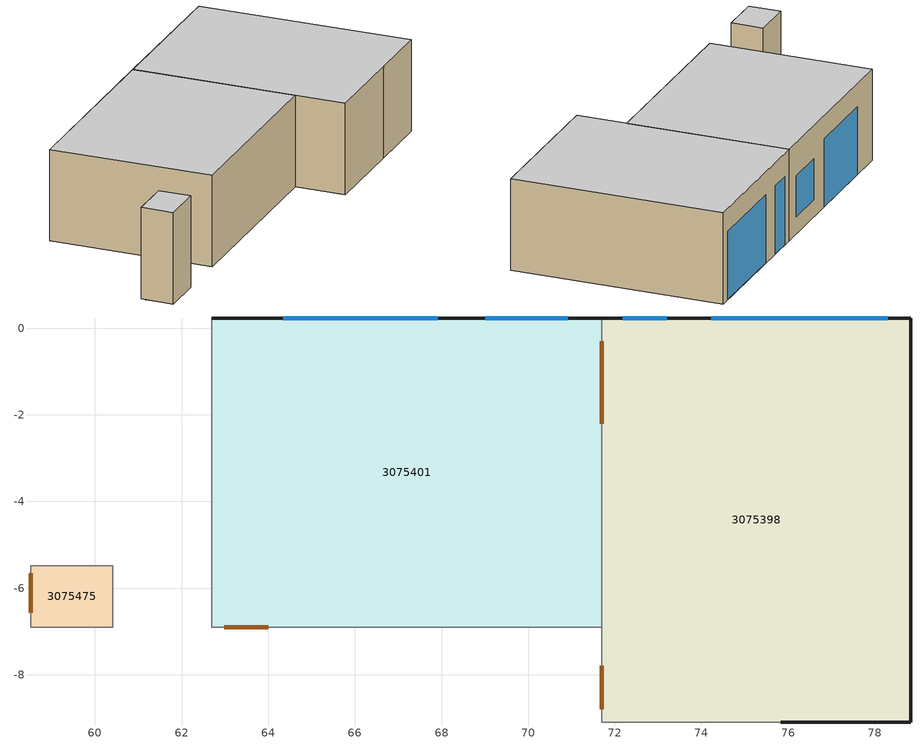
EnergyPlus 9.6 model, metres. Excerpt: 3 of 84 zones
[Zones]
3075401
 floor ground (7595720): 71.7,0.23 71.7,-6.9 62.7,-6.9 62.7,0.23 z46.64
 wall outside (7491882): 71.7,0.23 62.7,0.23 z46.64:50.68
 wall to 3075398 (7514533_Adjacent): 71.7,-6.9 71.7,0.23 z46.64:50.68
 wall to 3075364 (7515037): 62.7,-6.9 71.7,-6.9 z46.64:50.68
 wall to 3075375 (7515233): 62.7,0.23 62.7,-6.9 z46.64:50.68
 window (7537627): 67.92,0.23 64.35,0.23 z46.66:49.66
 window (7537741): 70.91,0.23 69.01,0.23 z47.4:49.2
 door inside (7559049): 71.7,-2.21 71.7,-0.3 z46.65:48.76
 door inside (7559370): 62.99,-6.9 64,-6.9 z46.65:48.76
 ceiling to 3075620 (7600772): 71.7,-6.9 71.7,0.23 62.7,0.23 62.7,-6.9 z50.68
3075398
 floor ground (7595720): 78.83,0.23 78.83,-9.09 71.7,-9.09 71.7,0.23 z46.64
 wall outside (7491699): 75.83,-9.09 78.83,-9.09 z46.64:50.68
 wall outside (7491806): 78.83,-9.09 78.83,0.23 z46.64:50.68
 wall outside (7491882): 78.83,0.23 71.7,0.23 z46.64:50.68
 wall to 3075364 (7514227): 71.7,-9.09 75.83,-9.09 z46.64:50.68
 wall to 3075364 (7514533): 71.7,-6.9 71.7,-9.09 z46.64:50.68
 window (7538308): 78.3,0.23 74.22,0.23 z46.66:49.66
 window (7538232): 73.2,0.23 72.18,0.23 z46.66:49.66
 door inside (7559431): 71.7,-7.79 71.7,-8.8 z46.65:48.76
 ceiling to 3075618 (7600772): 78.83,-9.09 78.83,0.23 71.7,0.23 71.7,-9.09 z50.68
3075475
 floor ground (7595720): 60.41,-5.49 60.41,-6.9 58.52,-6.9 58.52,-5.49 z46.64
 wall to 3075364 (7515393): 58.52,-6.9 60.41,-6.9 z46.64:50.68
 wall to 3075375 (7557749): 60.41,-6.9 60.41,-5.49 z46.64:50.68
 wall to 3075472 (7557750_Adjacent): 58.52,-5.49 58.52,-6.9 z46.64:50.68
 wall to 3075651 (7557751_Adjacent): 60.41,-5.49 58.52,-5.49 z46.64:50.68
 door inside (7558647): 58.52,-5.66 58.52,-6.57 z46.65:48.76
 ceiling to 3075660 (7600772): 60.41,-6.9 60.41,-5.49 58.52,-5.49 58.52,-6.9 z50.68
[Schedule:Compact]
3075364_L: Through: 08/31, For: AllDays, Until: 24:00, 0, Through: 09/01, For: AllDays, Until: 07:30, 0, Until: 08:00, 1, Until: 08:30, 1, Until: 09:00, 1, Until: 09:30, 1, Until: 10:00, 1, Until: 10:30, 0, Until: 11:00, 0, Until: 11:30, 0, Until: 12:00, 0, Until: 12:30, 0, Until: 13:00, 0, Until: 13:30, 0, Until: 14:00, 0, Until: 14:30, 0, Until: 15:00, 1, Until: 15:30, 1, Until: 16:00, 0, Until: 16:30, 0, Until: 17:00, 0, Until: 17:30, 0, Until: 24:00, 0, Through: 09/02, For: AllDays, Until: 07:30, 0, Until: 08:00, 1, Until: 08:30, 1, Until: 09:00, 1, Until: 09:30, 1, Until: 10:00, 1, Until: 10:30, 0, Until: 11:00, 0, Until: 11:30, 1, Until: 12:00, 1, Until: 12:30, 1, Until: 13:00, 1, Until: 13:30, 1, Until: 14:00, 1, Until: 14:30, 1, Until: 15:00, 1, Until: 15:30, 0, Until: 16:00, 0, Until: 16:30, 0, Until: 17:00, 1, Until: 17:30, 1, Until: 24:00, 0, Through: 09/03, For: AllDays, Until: 07:30, 0, Until: 08:00, 1, Until: 08:30, 1, Until: 09:00, 0, Until: 09:30, 1, Until: 10:00, 1, Until: 10:30, 0, Until: 11:00, 0, Until: 11:30, 1, Until: 12:00, 1, Until: 12:30, 1, Until: 13:00, 0, Until: 13:30, 1, Until: 14:00, 1, Until: 14:30, 1, Until: 15:00, 1, Until: 15:30, 1, Until: 16:00, 1, Until: 16:30, 0, Until: 17:00, 0, Until: 17:30, 0, Until: 24:00, 0, Through: 09/04, For: AllDays, Until: 07:30, 0, Until: 08:00, 1, Until: 08:30, 1, Until: 09:00, 1, Until: 09:30, 1, Until: 10:00, 1, Until: 10:30, 0, Until: 11:00, 1, Until: 11:30, 1, Until: 12:00, 1, Until: 12:30, 1, Until: 13:00, 1, Until: 13:30, 1, Until: 14:00, 1, Until: 14:30, 1, Until: 15:00, 1, Until: 15:30, 1, Until: 16:00, 0, Until: 16:30, 0, Until: 17:00, 0, Until: 17:30, 0, Until: 24:00, 0, Through: 09/05, For: AllDays, Until: 07:30, 0, Until: 08:00, 0, Until: 08:30, 0, Until: 09:00, 0, Until: 09:30, 0, Until: 10:00, 0, Until: 10:30, 0, Until: 11:00, 0, Until: 11:30, 0, Until: 12:00, 0, Until: 12:30, 0, Until: 13:00, 0, Until: 13:30, 0, Until: 14:00, 0, Until: 14:30, 0, Until: 15:00, 0, Until: 15:30, 0, Until: 16:00, 0, Until: 16:30, 0, Until: 17:00, 0, Until: 17:30, 0, Until: 24:00, 0, Through: 09/06, For: AllDays, Until: 07:30, 0, Until: 08:00, 0, Until: 08:30, 0, Until: 09:00, 0, Until: 09:30, 0, Until: 10:00, 0, Until: 10:30, 0, Until: 11:00, 0, Until: 11:30, 0, Until: 12:00, 0, Until: 12:30, 0, Until: 13:00, 0, Until: 13:30, 0, Until: 14:00, 0, Until: 14:30, 0, Until: 15:00, 0, Until: 15:30, 0, Until: 16:00, 0, Until: 16:30, 0, Until: 17:00, 0, Until: 17:30, 0, Until: 24:00, 0, Through: 09/07, For: AllDays, Until: 07:30, 0, Until: 08:00, 1, Until: 08:30, 1, Until: 09:00, 1, Until: 09:30, 1, Until: 10:00, 0, Until: 10:30, 0, Until: 11:00, 1, Until: 11:30, 1, Until: 12:00, 0, Until: 12:30, 1, Until: 13:00, 1, Until: 13:30, 1, Until: 14:00, 1, Until: 14:30, 1, Until: 15:00, 1, Until: 15:30, 1, Until: 16:00, 0, Until: 16:30, 0, Until: 17:00, 0, Until: 17:30, 0, Until: 24:00, 0, Through: 09/08, For: AllDays, Until: 07:30, 0, Until: 08:00, 1, Until: 08:30, 1, Until: 09:00, 1, Until: 09:30, 1, Until: 10:00, 1, Until: 10:30, 0, Until: 11:00, 0, Until: 11:30, 1, Until: 12:00, 1, Until: 12:30, 1, Until: 13:00, 0, Until: 13:30, 1, Until: 14:00, 1, Until: 14:30, 1, Until: 15:00, 1, Until: 15:30, 1, Until: 16:00, 1, Until: 16:30, 0, Until: 17:00, 0, Until: 17:30, 0, Until: 24:00, 0, Through: 09/09, For: AllDays, Until: 07:30, 0, Until: 08:00, 1, Until: 08:30, 1, Until: 09:00, 1, Until: 09:30, 1, Until: 10:00, 1, Until: 10:30, 1, Until: 11:00, 0, Until: 11:30, 1, Until: 12:00, 1, Until: 12:30, 1, Until: 13:00, 0, Until: 13:30, 1, Until: 14:00, 1, Until: 14:30, 1, Until: 15:00, 1, Until: 15:30, 0, Until: 16:00, 0, Until: 16:30, 0, Until: 17:00, 0, Until: 17:30, 0, Until: 24:00, 0, Through: 09/10, For: AllDays, Until: 07:30, 0, Until: 08:00, 1, Until: 08:30, 1, Until: 09:00, 1, Until: 09:30, 1, Until: 10:00, 1, Until: 10:30, 1, Until: 11:00, 1, Until: 11:30, 1, Until: 12:00, 1, Until: 12:30, 1, Until: 13:00, 1, Until: 13:30, 0, Until: 14:00, 0, Until: 14:30, 1, Until: 15:00, 1, Until: 15:30, 1, Until: 16:00, 0, Until: 16:30, 0, Until: 17:00, 0, Until: 17:30, 0, Until: 24:00, 0, Through: 09/11, For: AllDays, Until: 07:30, 0, Until: 08:00, 1, Until: 08:30, 1, Until: 09:00, 1, Until: 09:30, 0, Until: 10:00, 0, Until: 10:30, 0, Until: 11:00, 0, Until: 11:30, 1, Until: 12:00, 1, Until: 12:30, 1, Until: 13:00, 1, Until: 13:30, 1, Until: 14:00, 0, Until: 14:30, 0, Until: 15:00, 0, Until: 15:30, 0, Until: 16:00, 0, Until: 16:30, 0, Until: 17:00, 1, Until: 17:30, 0, Until: 24:00, 0, Through: 09/12, For: AllDays, Until: 07:30, 0, Until: 08:00, 0, Until: 08:30, 0, Until: 09:00, 0, Until: 09:30, 0, Until: 10:00, 0, Until: 10:30, 0, Until: 11:00, 0, Until: 11:30, 0, Until: 12:00, 0, Until: 12:30, 0, Until: 13:00, 0, Until: 13:30, 0, Until: 14:00, 0, Until: 14:30, 0, Until: 15:00, 0, Until: 15:30, 0, Until: 16:00, 0, Until: 16:30, 0, Until: 17:00, 0, Until: 17:30, 0, Until: 24:00, 0, Through: 09/13, For: AllDays, Until: 07:30, 0, Until: 08:00, 0, Until: 08:30, 0, Until: 09:00, 0, Until: 09:30, 0, Until: 10:00, 0, Until: 10:30, 0, Until: 11:00, 0, Until: 11:30, 0, Until: 12:00, 0, Until: 12:30, 0, Until: 13:00, 0, Until: 13:30, 0, Until: 14:00, 0, Until: 14:30, 0, Until: 15:00, 0, Until: 15:30, 0, Until: 16:00, 0, Until: 16:30, 0, Until: 17:00, 0, Until: 17:30, 0, Until: 24:00, 0, Through: 09/14, For: AllDays, Until: 07:30, 0, Until: 08:00, 0, Until: 08:30, 0, Until: 09:00, 0, Until: 09:30, 0, Until: 10:00, 0, Until: 10:30, 1, Until: 11:00, 1, Until: 11:30, 1, Until: 12:00, 1, Until: 12:30, 1, Until: 13:00, 1, Until: 13:30, 1, Until: 14:00, 1, Until: 14:30, 1, Until: 15:00, 1, Until: 15:30, 0, Until: 16:00, 0, Until: 16:30, 0, Until: 17:00, 0, Until: 17:30, 0, Until: 24:00, 0, Through: 09/15, For: AllDays, Until: 07:30, 0, Until: 08:00, 1, Until: 08:30, 1, Until: 09:00, 0, Until: 09:30, 0, Until: 10:00, 0, Until: 10:30, 0, Until: 11:00, 0, Until: 11:30, 0, Until: 12:00, 0, Until: 12:30, 0, Until: 13:00, 0, Until: 13:30, 1, Until: 14:00, 1, Until: 14:30, 0, Until: 15:00, 0, Until: 15:30, 1, Until: 16:00, 1, Until: 16:30, 1, Until: 17:00, 0, Until: 17:30, 0, Until: 24:00, 0, Through: 09/16, For: AllDays, Until: 07:30, 0, Until: 08:00, 0, Until: 08:30, 0, Until: 09:00, 1, Until: 09:30, 1, Until: 10:00, 1, Until: 10:30, 1, Until: 11:00, 0, Until: 11:30, 1, Until: 12:00, 1, Until: 12:30, 1, Until: 13:00, 1, Until: 13:30, 0, Until: 14:00, 0, Until: 14:30, 1, Until: 15:00, 1, Until: 15:30, 0, Until: 16:00, 0, Until: 16:30, 0, Until: 17:00, 0, Until: 17:30, 0, Until: 24:00, 0, Through: 09/17, For: AllDays, Until: 07:30, 0, Until: 08:00, 1, Until: 08:30, 1, Until: 09:00, 1, Until: 09:30, 1, Until: 10:00, 1, Until: 10:30, 1, Until: 11:00, 0, Until: 11:30, 1, Until: 12:00, 1, Until: 12:30, 0, Until: 13:00, 0, Until: 13:30, 1, Until: 14:00, 1, Until: 14:30, 1, Until: 15:00, 1, Until: 15:30, 1, Until: 16:00, 0, Until: 16:30, 1, Until: 17:00, 1, Until: 17:30, 0, Until: 24:00, 0, Through: 09/18, For: AllDays, Until: 07:30, 0, Until: 08:00, 1, Until: 08:30, 1, Until: 09:00, 0, Until: 09:30, 0, Until: 10:00, 1, Until: 10:30, 1, Until: 11:00, 1, Until: 11:30, 1, Until: 12:00, 1, Until: 12:30, 1, Until: 13:00, 0, Until: 13:30, 1, Until: 14:00, 1, Until: 14:30, 0, Until: 15:00, 0, Until: 15:30, 0, Until: 16:00, 1, Until: 16:30, 1, Until: 17:00, 0, Until: 17:30, 0, Until: 24:00, 0, Through: 09/19, For: AllDays, Until: 07:30, 0, Until: 08:00, 0, Until: 08:30, 0, Until: 09:00, 0, Until: 09:30, 0, Until: 10:00, 0, Until: 10:30, 0, Until: 11:00, 0, Until: 11:30, 0, Until: 12:00, 0, Until: 12:30, 0, Until: 13:00, 0, Until: 13:30, 0, Until: 14:00, 0, Until: 14:30, 0, Until: 15:00, 0, Until: 15:30, 0, Until: 16:00, 0, Until: 16:30, 0, Until: 17:00, 0, Until: 17:30, 0, Until: 24:00, 0, Through: 09/20, For: AllDays, Until: 07:30, 0, Until: 08:00, 0, Until: 08:30, 0, Until: 09:00, 0, Until: 09:30, 0, Until: 10:00, 0, Until: 10:30, 0, Until: 11:00, 0, Until: 11:30, 0, Until: 12:00, 0, Until: 12:30, 0, Until: 13:00, 0, Until: 13:30, 0, Until: 14:00, 0, Until: 14:30, 0, Until: 15:00, 0, Until: 15:30, 0, Until: 16:00, 0, Until: 16:30, 0, Until: 17:00, 0, Until: 17:30, 0, Until: 24:00, 0, Through: 09/21, For: AllDays, Until: 07:30, 0, Until: 08:00, 1, Until: 08:30, 1, Until: 09:00, 1, Until: 09:30, 1, Until: 10:00, 1, Until: 10:30, 1, Until: 11:00, 1, Until: 11:30, 1, Until: 12:00, 1, Until: 12:30, 1, Until: 13:00, 1, Until: 13:30, 1, Until: 14:00, 1, Until: 14:30, 1, Until: 15:00, 1, Until: 15:30, 1, Until: 16:00, 0, Until: 16:30, 0, Until: 17:00, 0, Until: 17:30, 0, Until: 24:00, 0, Through: 09/22, For: AllDays, Until: 07:30, 0, Until: 08:00, 1, Until: 08:30, 1, Until: 09:00, 1, Until: 09:30, 1, Until: 10:00, 1, Until: 10:30, 1, Until: 11:00, 0, Until: 11:30, 0, Until: 12:00, 0, Until: 12:30, 1, Until: 13:00, 1, Until: 13:30, 0, Until: 14:00, 0, Until: 14:30, 1, Until: 15:00, 1, Until: 15:30, 0, Until: 16:00, 0, Until: 16:30, 0, Until: 17:00, 0, Until: 17:30, 0, Until: 24:00, 0, Through: 09/23, For: AllDays, Until: 07:30, 0, Until: 08:00, 1, Until: 08:30, 1, Until: 09:00, 0, Until: 09:30, 1, Until: 10:00, 1, Until: 10:30, 0, Until: 11:00, 0, Until: 11:30, 1, Until: 12:00, 1, Until: 12:30, 1, Until: 13:00, 1, Until: 13:30, 1, Until: 14:00, 1, Until: 14:30, 1, Until: 15:00, 0, Until: 15:30, 0, Until: 16:00, 0, Until: 16:30, 0, Until: 17:00, 0, Until: 17:30, 0, Until: 24:00, 0, Through: 09/24, For: AllDays, Until: 07:30, 0, Until: 08:00, 1, Until: 08:30, 1, Until: 09:00, 1, Until: 09:30, 1, Until: 10:00, 1, Until: 10:30, 1, Until: 11:00, 1, Until: 11:30, 1, Until: 12:00, 1, Until: 12:30, 1, Until: 13:00, 0, Until: 13:30, 0, Until: 14:00, 1, Until: 14:30, 1, Until: 15:00, 1, Until: 15:30, 1, Until: 16:00, 1, Until: 16:30, 0, Until: 17:00, 0, Until: 17:30, 0, Until: 24:00, 0, Through: 09/25, For: AllDays, Until: 07:30, 0, Until: 08:00, 1, Until: 08:30, 1, Until: 09:00, 1, Until: 09:30, 1, Until: 10:00, 1, Until: 10:30, 1, Until: 11:00, 1, Until: 11:30, 1, Until: 12:00, 1, Until: 12:30, 1, Until: 13:00, 1, Until: 13:30, 1, Until: 14:00, 1, Until: 14:30, 0, Until: 15:00, 0, Until: 15:30, 0, Until: 16:00, 0, Until: 16:30, 0, Until: 17:00, 0, Until: 17:30, 0, Until: 24:00, 0, Through: 09/26, For: AllDays, Until: 07:30, 0, Until: 08:00, 0, Until: 08:30, 0, Until: 09:00, 0, Until: 09:30, 0, Until: 10:00, 0, Until: 10:30, 0, Until: 11:00, 0, Until: 11:30, 0, Until: 12:00, 0, Until: 12:30, 0, Until: 13:00, 0, Until: 13:30, 0, Until: 14:00, 0, Until: 14:30, 0, Until: 15:00, 0, Until: 15:30, 0, Until: 16:00, 0, Until: 16:30, 0, Until: 17:00, 0, Until: 17:30, 0, Until: 24:00, 0, Through: 09/27, For: AllDays, Until: 07:30, 0, Until: 08:00, 0, Until: 08:30, 0, Until: 09:00, 0, Until: 09:30, 0, Until: 10:00, 0, Until: 10:30, 0, Until: 11:00, 0, Until: 11:30, 0, Until: 12:00, 0, Until: 12:30, 0, Until: 13:00, 0, Until: 13:30, 0, Until: 14:00, 0, Until: 14:30, 0, Until: 15:00, 0, Until: 15:30, 0, Until: 16:00, 0, Until: 16:30, 0, Until: 17:00, 0, Until: 17:30, 0, Until: 24:00, 0, Through: 09/28, For: AllDays, Until: 07:30, 0, Until: 08:00, 1, Until: 08:30, 1, Until: 09:00, 1, Until: 09:30, 1, Until: 10:00, 1, Until: 10:30, 0, Until: 11:00, 1, Until: 11:30, 1, Until: 12:00, 1, Until: 12:30, 1, Until: 13:00, 1, Until: 13:30, 0, Until: 14:00, 1, Until: 14:30, 1, Until: 15:00, 0, Until: 15:30, 0, Until: 16:00, 0, Until: 16:30, 0, Until: 17:00, 0, Until: 17:30, 0, Until: 24:00, 0, Through: 09/29, For: AllDays, Until: 07:30, 0, Until: 08:00, 1, Until: 08:30, 1, Until: 09:00, 1, Until: 09:30, 1, Until: 10:00, 1, Until: 10:30, 0, Until: 11:00, 0, Until: 11:30, 1, Until: 12:00, 1, Until: 12:30, 1, Until: 13:00, 1, Until: 13:30, 1, Until: 14:00, 1, Until: 14:30, 1, Until: 15:00, 1, Until: 15:30, 0, Until: 16:00, 0, Until: 16:30, 0, Until: 17:00, 0, Until: 17:30, 0, Until: 24:00, 0, Through: 09/30, For: AllDays, Until: 07:30, 0, Until: 08:00, 1, Until: 08:30, 1, Until: 09:00, 1, Until: 09:30, 1, Until: 10:00, 1, Until: 10:30, 1, Until: 11:00, 0, Until: 11:30, 0, Until: 12:00, 0, Until: 12:30, 1, Until: 13:00, 1, Until: 13:30, 1, Until: 14:00, 1, Until: 14:30, 0, Until: 15:00, 0, Until: 15:30, 0, Until: 16:00, 0, Until: 16:30, 0, Until: 17:00, 0, Until: 17:30, 0, Until: 24:00, 0, Through: 12/31, For: AllDays, Until: 24:00, 0
3075383_NORM: Through: 08/31, For: AllDays, Until: 24:00, 0, Through: 09/01, For: AllDays, Until: 07:30, 0, Until: 08:00, 0.5, Until: 08:30, 1, Until: 09:00, 1, Until: 09:30, 1, Until: 10:00, 1, Until: 10:30, 0.5, Until: 11:00, 0.5, Until: 11:30, 0.5, Until: 12:00, 0.2, Until: 12:30, 0.2, Until: 13:00, 0, Until: 13:30, 0, Until: 14:00, 0, Until: 14:30, 0, Until: 15:00, 0, Until: 15:30, 0, Until: 16:00, 0, Until: 16:30, 0, Until: 17:00, 0.7, Until: 17:30, 0.4, Until: 24:00, 0, Through: 09/02, For: AllDays, Until: 07:30, 0, Until: 08:00, 0.1, Until: 08:30, 0.2, Until: 09:00, 0, Until: 09:30, 0.1, Until: 10:00, 0.1, Until: 10:30, 0, Until: 11:00, 1, Until: 11:30, 1, Until: 12:00, 1, Until: 12:30, 0, Until: 13:00, 0.1, Until: 13:30, 0.1, Until: 14:00, 0, Until: 14:30, 0, Until: 15:00, 0, Until: 15:30, 0, Until: 16:00, 0, Until: 16:30, 0, Until: 17:00, 0, Until: 17:30, 0, Until: 24:00, 0, Through: 09/03, For: AllDays, Until: 07:30, 0, Until: 08:00, 0.2, Until: 08:30, 0.3, Until: 09:00, 0.7, Until: 09:30, 0.7, Until: 10:00, 0.7, Until: 10:30, 0.7, Until: 11:00, 0.7, Until: 11:30, 0, Until: 12:00, 1, Until: 12:30, 1, Until: 13:00, 0.5, Until: 13:30, 0.5, Until: 14:00, 0.5, Until: 14:30, 0, Until: 15:00, 0, Until: 15:30, 0, Until: 16:00, 0, Until: 16:30, 0, Until: 17:00, 0.5, Until: 17:30, 0.3, Until: 24:00, 0, Through: 09/04, For: AllDays, Until: 07:30, 0, Until: 08:00, 0.4, Until: 08:30, 0.7, Until: 09:00, 0.7, Until: 09:30, 1, Until: 10:00, 1, Until: 10:30, 0.4, Until: 11:00, 0.4, Until: 11:30, 0.4, Until: 12:00, 0.4, Until: 12:30, 0.4, Until: 13:00, 0, Until: 13:30, 0, Until: 14:00, 0, Until: 14:30, 0, Until: 15:00, 0.1, Until: 15:30, 0.1, Until: 16:00, 0, Until: 16:30, 0, Until: 17:00, 0.1, Until: 17:30, 0, Until: 24:00, 0, Through: 09/05, For: AllDays, Until: 07:30, 0, Until: 08:00, 0, Until: 08:30, 0, Until: 09:00, 0, Until: 09:30, 0, Until: 10:00, 0, Until: 10:30, 0, Until: 11:00, 0, Until: 11:30, 0, Until: 12:00, 0, Until: 12:30, 0, Until: 13:00, 0, Until: 13:30, 0, Until: 14:00, 0, Until: 14:30, 0, Until: 15:00, 0, Until: 15:30, 0, Until: 16:00, 0, Until: 16:30, 0, Until: 17:00, 0, Until: 17:30, 0, Until: 24:00, 0, Through: 09/06, For: AllDays, Until: 07:30, 0, Until: 08:00, 0, Until: 08:30, 0, Until: 09:00, 0, Until: 09:30, 0, Until: 10:00, 0, Until: 10:30, 0, Until: 11:00, 0, Until: 11:30, 0, Until: 12:00, 0, Until: 12:30, 0, Until: 13:00, 0, Until: 13:30, 0, Until: 14:00, 0, Until: 14:30, 0, Until: 15:00, 0, Until: 15:30, 0, Until: 16:00, 0, Until: 16:30, 0, Until: 17:00, 0, Until: 17:30, 0, Until: 24:00, 0, Through: 09/07, For: AllDays, Until: 07:30, 0, Until: 08:00, 0.4, Until: 08:30, 0.8, Until: 09:00, 0.8, Until: 09:30, 0, Until: 10:00, 0, Until: 10:30, 0, Until: 11:00, 0, Until: 11:30, 1, Until: 12:00, 1, Until: 12:30, 0, Until: 13:00, 0.1, Until: 13:30, 0.1, Until: 14:00, 0.1, Until: 14:30, 0.1, Until: 15:00, 0, Until: 15:30, 0, Until: 16:00, 0, Until: 16:30, 0, Until: 17:00, 0, Until: 17:30, 0, Until: 24:00, 0, Through: 09/08, For: AllDays, Until: 07:30, 0, Until: 08:00, 0.5, Until: 08:30, 1, Until: 09:00, 1, Until: 09:30, 1, Until: 10:00, 1, Until: 10:30, 0, Until: 11:00, 0, Until: 11:30, 0, Until: 12:00, 0, Until: 12:30, 0.2, Until: 13:00, 0.2, Until: 13:30, 0.2, Until: 14:00, 0, Until: 14:30, 0, Until: 15:00, 0, Until: 15:30, 0, Until: 16:00, 0, Until: 16:30, 0, Until: 17:00, 0, Until: 17:30, 0, Until: 24:00, 0, Through: 09/09, For: AllDays, Until: 07:30, 0, Until: 08:00, 0.2, Until: 08:30, 0.5, Until: 09:00, 0, Until: 09:30, 1, Until: 10:00, 1, Until: 10:30, 0, Until: 11:00, 0.9, Until: 11:30, 0.9, Until: 12:00, 0.9, Until: 12:30, 0.9, Until: 13:00, 0, Until: 13:30, 0.3, Until: 14:00, 0.3, Until: 14:30, 0, Until: 15:00, 0, Until: 15:30, 0, Until: 16:00, 0, Until: 16:30, 0, Until: 17:00, 0, Until: 17:30, 0, Until: 24:00, 0, Through: 09/10, For: AllDays, Until: 07:30, 0, Until: 08:00, 0.1, Until: 08:30, 0.2, Until: 09:00, 0.6, Until: 09:30, 0.6, Until: 10:00, 0.6, Until: 10:30, 1, Until: 11:00, 1, Until: 11:30, 0, Until: 12:00, 0, Until: 12:30, 0, Until: 13:00, 0, Until: 13:30, 0, Until: 14:00, 0.1, Until: 14:30, 0.1, Until: 15:00, 0, Until: 15:30, 0, Until: 16:00, 0, Until: 16:30, 0, Until: 17:00, 0.3, Until: 17:30, 0.2, Until: 24:00, 0, Through: 09/11, For: AllDays, Until: 07:30, 0, Until: 08:00, 0.2, Until: 08:30, 0.5, Until: 09:00, 0.5, Until: 09:30, 0.7, Until: 10:00, 0.7, Until: 10:30, 0, Until: 11:00, 1, Until: 11:30, 1, Until: 12:00, 0.4, Until: 12:30, 0.4, Until: 13:00, 0, Until: 13:30, 0, Until: 14:00, 0, Until: 14:30, 0, Until: 15:00, 0, Until: 15:30, 0, Until: 16:00, 0.1, Until: 16:30, 0.1, Until: 17:00, 0, Until: 17:30, 0, Until: 24:00, 0, Through: 09/12, For: AllDays, Until: 07:30, 0, Until: 08:00, 0, Until: 08:30, 0, Until: 09:00, 0, Until: 09:30, 0, Until: 10:00, 0, Until: 10:30, 0, Until: 11:00, 0, Until: 11:30, 0, Until: 12:00, 0, Until: 12:30, 0, Until: 13:00, 0, Until: 13:30, 0, Until: 14:00, 0, Until: 14:30, 0, Until: 15:00, 0, Until: 15:30, 0, Until: 16:00, 0, Until: 16:30, 0, Until: 17:00, 0, Until: 17:30, 0, Until: 24:00, 0, Through: 09/13, For: AllDays, Until: 07:30, 0, Until: 08:00, 0, Until: 08:30, 0, Until: 09:00, 0, Until: 09:30, 0, Until: 10:00, 0, Until: 10:30, 0, Until: 11:00, 0, Until: 11:30, 0, Until: 12:00, 0, Until: 12:30, 0, Until: 13:00, 0, Until: 13:30, 0, Until: 14:00, 0, Until: 14:30, 0, Until: 15:00, 0, Until: 15:30, 0, Until: 16:00, 0, Until: 16:30, 0, Until: 17:00, 0, Until: 17:30, 0, Until: 24:00, 0, Through: 09/14, For: AllDays, Until: 07:30, 0, Until: 08:00, 0, Until: 08:30, 0.1, Until: 09:00, 0.5, Until: 09:30, 0.5, Until: 10:00, 0.5, Until: 10:30, 0, Until: 11:00, 0.1, Until: 11:30, 0.1, Until: 12:00, 0.1, Until: 12:30, 0, Until: 13:00, 0.3, Until: 13:30, 0.3, Until: 14:00, 0, Until: 14:30, 0, Until: 15:00, 0, Until: 15:30, 0, Until: 16:00, 0, Until: 16:30, 0, Until: 17:00, 0, Until: 17:30, 0, Until: 24:00, 0, Through: 09/15, For: AllDays, Until: 07:30, 0, Until: 08:00, 0.4, Until: 08:30, 0.8, Until: 09:00, 0.8, Until: 09:30, 0.3, Until: 10:00, 0.3, Until: 10:30, 0, Until: 11:00, 0.3, Until: 11:30, 0.3, Until: 12:00, 0, Until: 12:30, 0, Until: 13:00, 0.1, Until: 13:30, 0.1, Until: 14:00, 0, Until: 14:30, 0, Until: 15:00, 0, Until: 15:30, 0, Until: 16:00, 0, Until: 16:30, 0, Until: 17:00, 0, Until: 17:30, 0, Until: 24:00, 0, Through: 09/16, For: AllDays, Until: 07:30, 0, Until: 08:00, 0.5, Until: 08:30, 1, Until: 09:00, 0, Until: 09:30, 0.8, Until: 10:00, 0.8, Until: 10:30, 1, Until: 11:00, 1, Until: 11:30, 1, Until: 12:00, 0, Until: 12:30, 0, Until: 13:00, 0, Until: 13:30, 0, Until: 14:00, 0.3, Until: 14:30, 0.3, Until: 15:00, 0, Until: 15:30, 0, Until: 16:00, 0.1, Until: 16:30, 0.1, Until: 17:00, 0, Until: 17:30, 0, Until: 24:00, 0, Through: 09/17, For: AllDays, Until: 07:30, 0, Until: 08:00, 0.1, Until: 08:30, 0.2, Until: 09:00, 1, Until: 09:30, 1, Until: 10:00, 0, Until: 10:30, 0, Until: 11:00, 0.2, Until: 11:30, 0.2, Until: 12:00, 0, Until: 12:30, 0.2, Until: 13:00, 0.2, Until: 13:30, 0.3, Until: 14:00, 0.3, Until: 14:30, 0, Until: 15:00, 0, Until: 15:30, 0, Until: 16:00, 0, Until: 16:30, 0, Until: 17:00, 0, Until: 17:30, 0, Until: 24:00, 0, Through: 09/18, For: AllDays, Until: 07:30, 0, Until: 08:00, 0.4, Until: 08:30, 0.8, Until: 09:00, 0.8, Until: 09:30, 0.5, Until: 10:00, 0.5, Until: 10:30, 1, Until: 11:00, 1, Until: 11:30, 1, Until: 12:00, 0.5, Until: 12:30, 0.5, Until: 13:00, 0, Until: 13:30, 0, Until: 14:00, 0, Until: 14:30, 0, Until: 15:00, 0, Until: 15:30, 0, Until: 16:00, 0.1, Until: 16:30, 0.1, Until: 17:00, 0, Until: 17:30, 0, Until: 24:00, 0, Through: 09/19, For: AllDays, Until: 07:30, 0, Until: 08:00, 0, Until: 08:30, 0, Until: 09:00, 0, Until: 09:30, 0, Until: 10:00, 0, Until: 10:30, 0, Until: 11:00, 0, Until: 11:30, 0, Until: 12:00, 0, Until: 12:30, 0, Until: 13:00, 0, Until: 13:30, 0, Until: 14:00, 0, Until: 14:30, 0, Until: 15:00, 0, Until: 15:30, 0, Until: 16:00, 0, Until: 16:30, 0, Until: 17:00, 0, Until: 17:30, 0, Until: 24:00, 0, Through: 09/20, For: AllDays, Until: 07:30, 0, Until: 08:00, 0, Until: 08:30, 0, Until: 09:00, 0, Until: 09:30, 0, Until: 10:00, 0, Until: 10:30, 0, Until: 11:00, 0, Until: 11:30, 0, Until: 12:00, 0, Until: 12:30, 0, Until: 13:00, 0, Until: 13:30, 0, Until: 14:00, 0, Until: 14:30, 0, Until: 15:00, 0, Until: 15:30, 0, Until: 16:00, 0, Until: 16:30, 0, Until: 17:00, 0, Until: 17:30, 0, Until: 24:00, 0, Through: 09/21, For: AllDays, Until: 07:30, 0, Until: 08:00, 0.1, Until: 08:30, 0.1, Until: 09:00, 0.8, Until: 09:30, 0.8, Until: 10:00, 0.8, Until: 10:30, 0.1, Until: 11:00, 0.1, Until: 11:30, 0, Until: 12:00, 1, Until: 12:30, 1, Until: 13:00, 0, Until: 13:30, 0.7, Until: 14:00, 0.7, Until: 14:30, 0, Until: 15:00, 0, Until: 15:30, 0, Until: 16:00, 0, Until: 16:30, 0, Until: 17:00, 0, Until: 17:30, 0, Until: 24:00, 0, Through: 09/22, For: AllDays, Until: 07:30, 0, Until: 08:00, 0, Until: 08:30, 0, Until: 09:00, 0.2, Until: 09:30, 0.2, Until: 10:00, 0.2, Until: 10:30, 0, Until: 11:00, 0.1, Until: 11:30, 0.1, Until: 12:00, 0, Until: 12:30, 0, Until: 13:00, 0, Until: 13:30, 0, Until: 14:00, 0, Until: 14:30, 0, Until: 15:00, 0, Until: 15:30, 0, Until: 16:00, 0, Until: 16:30, 0, Until: 17:00, 0, Until: 17:30, 0, Until: 24:00, 0, Through: 09/23, For: AllDays, Until: 07:30, 0, Until: 08:00, 0.3, Until: 08:30, 0.7, Until: 09:00, 0, Until: 09:30, 1, Until: 10:00, 1, Until: 10:30, 0, Until: 11:00, 0.2, Until: 11:30, 0.2, Until: 12:00, 0.2, Until: 12:30, 0.2, Until: 13:00, 0.3, Until: 13:30, 0.3, Until: 14:00, 0.3, Until: 14:30, 0, Until: 15:00, 0, Until: 15:30, 0, Until: 16:00, 0, Until: 16:30, 0, Until: 17:00, 0, Until: 17:30, 0, Until: 24:00, 0, Through: 09/24, For: AllDays, Until: 07:30, 0, Until: 08:00, 0.5, Until: 08:30, 1, Until: 09:00, 1, Until: 09:30, 1, Until: 10:00, 1, Until: 10:30, 0.1, Until: 11:00, 0.1, Until: 11:30, 0.1, Until: 12:00, 0, Until: 12:30, 0, Until: 13:00, 0.1, Until: 13:30, 0.1, Until: 14:00, 0.1, Until: 14:30, 0.1, Until: 15:00, 0, Until: 15:30, 0, Until: 16:00, 0, Until: 16:30, 0, Until: 17:00, 0, Until: 17:30, 0, Until: 24:00, 0, Through: 09/25, For: AllDays, Until: 07:30, 0, Until: 08:00, 0.1, Until: 08:30, 0.2, Until: 09:00, 0.4, Until: 09:30, 0.4, Until: 10:00, 0, Until: 10:30, 1, Until: 11:00, 1, Until: 11:30, 1, Until: 12:00, 1, Until: 12:30, 0, Until: 13:00, 0, Until: 13:30, 0, Until: 14:00, 0, Until: 14:30, 0, Until: 15:00, 0, Until: 15:30, 0, Until: 16:00, 0, Until: 16:30, 0, Until: 17:00, 0, Until: 17:30, 0, Until: 24:00, 0, Through: 09/26, For: AllDays, Until: 07:30, 0, Until: 08:00, 0, Until: 08:30, 0, Until: 09:00, 0, Until: 09:30, 0, Until: 10:00, 0, Until: 10:30, 0, Until: 11:00, 0, Until: 11:30, 0, Until: 12:00, 0, Until: 12:30, 0, Until: 13:00, 0, Until: 13:30, 0, Until: 14:00, 0, Until: 14:30, 0, Until: 15:00, 0, Until: 15:30, 0, Until: 16:00, 0, Until: 16:30, 0, Until: 17:00, 0, Until: 17:30, 0, Until: 24:00, 0, Through: 09/27, For: AllDays, Until: 07:30, 0, Until: 08:00, 0, Until: 08:30, 0, Until: 09:00, 0, Until: 09:30, 0, Until: 10:00, 0, Until: 10:30, 0, Until: 11:00, 0, Until: 11:30, 0, Until: 12:00, 0, Until: 12:30, 0, Until: 13:00, 0, Until: 13:30, 0, Until: 14:00, 0, Until: 14:30, 0, Until: 15:00, 0, Until: 15:30, 0, Until: 16:00, 0, Until: 16:30, 0, Until: 17:00, 0, Until: 17:30, 0, Until: 24:00, 0, Through: 09/28, For: AllDays, Until: 07:30, 0, Until: 08:00, 0.5, Until: 08:30, 1, Until: 09:00, 1, Until: 09:30, 1, Until: 10:00, 1, Until: 10:30, 0.2, Until: 11:00, 0.2, Until: 11:30, 0.2, Until: 12:00, 0.3, Until: 12:30, 0.3, Until: 13:00, 0, Until: 13:30, 0.1, Until: 14:00, 0.1, Until: 14:30, 0.1, Until: 15:00, 0, Until: 15:30, 0, Until: 16:00, 0, Until: 16:30, 0, Until: 17:00, 0, Until: 17:30, 0, Until: 24:00, 0, Through: 09/29, For: AllDays, Until: 07:30, 0, Until: 08:00, 0.5, Until: 08:30, 1, Until: 09:00, 1, Until: 09:30, 1, Until: 10:00, 0, Until: 10:30, 0, Until: 11:00, 0.3, Until: 11:30, 0.3, Until: 12:00, 0.8, Until: 12:30, 0.8, Until: 13:00, 0, Until: 13:30, 0, Until: 14:00, 0.5, Until: 14:30, 0.5, Until: 15:00, 0.5, Until: 15:30, 0, Until: 16:00, 0, Until: 16:30, 0, Until: 17:00, 0, Until: 17:30, 0, Until: 24:00, 0, Through: 09/30, For: AllDays, Until: 07:30, 0, Until: 08:00, 0.1, Until: 08:30, 0.1, Until: 09:00, 0, Until: 09:30, 1, Until: 10:00, 1, Until: 10:30, 1, Until: 11:00, 1, Until: 11:30, 1, Until: 12:00, 1, Until: 12:30, 0, Until: 13:00, 0, Until: 13:30, 0, Until: 14:00, 0, Until: 14:30, 0, Until: 15:00, 0, Until: 15:30, 0, Until: 16:00, 0, Until: 16:30, 0, Until: 17:00, 0, Until: 17:30, 0, Until: 24:00, 0, Through: 12/31, For: AllDays, Until: 24:00, 0
3075383_L: Through: 08/31, For: AllDays, Until: 24:00, 0, Through: 09/01, For: AllDays, Until: 07:30, 0, Until: 08:00, 1, Until: 08:30, 1, Until: 09:00, 1, Until: 09:30, 1, Until: 10:00, 1, Until: 10:30, 1, Until: 11:00, 1, Until: 11:30, 1, Until: 12:00, 1, Until: 12:30, 1, Until: 13:00, 0, Until: 13:30, 0, Until: 14:00, 0, Until: 14:30, 0, Until: 15:00, 0, Until: 15:30, 0, Until: 16:00, 0, Until: 16:30, 0, Until: 17:00, 1, Until: 17:30, 1, Until: 24:00, 0, Through: 09/02, For: AllDays, Until: 07:30, 0, Until: 08:00, 1, Until: 08:30, 1, Until: 09:00, 0, Until: 09:30, 1, Until: 10:00, 1, Until: 10:30, 0, Until: 11:00, 1, Until: 11:30, 1, Until: 12:00, 1, Until: 12:30, 0, Until: 13:00, 1, Until: 13:30, 1, Until: 14:00, 0, Until: 14:30, 0, Until: 15:00, 0, Until: 15:30, 0, Until: 16:00, 0, Until: 16:30, 0, Until: 17:00, 0, Until: 17:30, 0, Until: 24:00, 0, Through: 09/03, For: AllDays, Until: 07:30, 0, Until: 08:00, 1, Until: 08:30, 1, Until: 09:00, 1, Until: 09:30, 1, Until: 10:00, 1, Until: 10:30, 1, Until: 11:00, 1, Until: 11:30, 0, Until: 12:00, 1, Until: 12:30, 1, Until: 13:00, 1, Until: 13:30, 1, Until: 14:00, 1, Until: 14:30, 0, Until: 15:00, 0, Until: 15:30, 0, Until: 16:00, 0, Until: 16:30, 0, Until: 17:00, 1, Until: 17:30, 1, Until: 24:00, 0, Through: 09/04, For: AllDays, Until: 07:30, 0, Until: 08:00, 1, Until: 08:30, 1, Until: 09:00, 1, Until: 09:30, 1, Until: 10:00, 1, Until: 10:30, 1, Until: 11:00, 1, Until: 11:30, 1, Until: 12:00, 1, Until: 12:30, 1, Until: 13:00, 0, Until: 13:30, 0, Until: 14:00, 0, Until: 14:30, 0, Until: 15:00, 1, Until: 15:30, 1, Until: 16:00, 0, Until: 16:30, 0, Until: 17:00, 1, Until: 17:30, 0, Until: 24:00, 0, Through: 09/05, For: AllDays, Until: 07:30, 0, Until: 08:00, 0, Until: 08:30, 0, Until: 09:00, 0, Until: 09:30, 0, Until: 10:00, 0, Until: 10:30, 0, Until: 11:00, 0, Until: 11:30, 0, Until: 12:00, 0, Until: 12:30, 0, Until: 13:00, 0, Until: 13:30, 0, Until: 14:00, 0, Until: 14:30, 0, Until: 15:00, 0, Until: 15:30, 0, Until: 16:00, 0, Until: 16:30, 0, Until: 17:00, 0, Until: 17:30, 0, Until: 24:00, 0, Through: 09/06, For: AllDays, Until: 07:30, 0, Until: 08:00, 0, Until: 08:30, 0, Until: 09:00, 0, Until: 09:30, 0, Until: 10:00, 0, Until: 10:30, 0, Until: 11:00, 0, Until: 11:30, 0, Until: 12:00, 0, Until: 12:30, 0, Until: 13:00, 0, Until: 13:30, 0, Until: 14:00, 0, Until: 14:30, 0, Until: 15:00, 0, Until: 15:30, 0, Until: 16:00, 0, Until: 16:30, 0, Until: 17:00, 0, Until: 17:30, 0, Until: 24:00, 0, Through: 09/07, For: AllDays, Until: 07:30, 0, Until: 08:00, 1, Until: 08:30, 1, Until: 09:00, 1, Until: 09:30, 0, Until: 10:00, 0, Until: 10:30, 0, Until: 11:00, 0, Until: 11:30, 1, Until: 12:00, 1, Until: 12:30, 0, Until: 13:00, 1, Until: 13:30, 1, Until: 14:00, 1, Until: 14:30, 1, Until: 15:00, 0, Until: 15:30, 0, Until: 16:00, 0, Until: 16:30, 0, Until: 17:00, 0, Until: 17:30, 0, Until: 24:00, 0, Through: 09/08, For: AllDays, Until: 07:30, 0, Until: 08:00, 1, Until: 08:30, 1, Until: 09:00, 1, Until: 09:30, 1, Until: 10:00, 1, Until: 10:30, 0, Until: 11:00, 0, Until: 11:30, 0, Until: 12:00, 0, Until: 12:30, 1, Until: 13:00, 1, Until: 13:30, 1, Until: 14:00, 0, Until: 14:30, 0, Until: 15:00, 0, Until: 15:30, 0, Until: 16:00, 0, Until: 16:30, 0, Until: 17:00, 0, Until: 17:30, 0, Until: 24:00, 0, Through: 09/09, For: AllDays, Until: 07:30, 0, Until: 08:00, 1, Until: 08:30, 1, Until: 09:00, 0, Until: 09:30, 1, Until: 10:00, 1, Until: 10:30, 0, Until: 11:00, 1, Until: 11:30, 1, Until: 12:00, 1, Until: 12:30, 1, Until: 13:00, 0, Until: 13:30, 1, Until: 14:00, 1, Until: 14:30, 0, Until: 15:00, 0, Until: 15:30, 0, Until: 16:00, 0, Until: 16:30, 0, Until: 17:00, 0, Until: 17:30, 0, Until: 24:00, 0, Through: 09/10, For: AllDays, Until: 07:30, 0, Until: 08:00, 1, Until: 08:30, 1, Until: 09:00, 1, Until: 09:30, 1, Until: 10:00, 1, Until: 10:30, 1, Until: 11:00, 1, Until: 11:30, 0, Until: 12:00, 0, Until: 12:30, 0, Until: 13:00, 0, Until: 13:30, 0, Until: 14:00, 1, Until: 14:30, 1, Until: 15:00, 0, Until: 15:30, 0, Until: 16:00, 0, Until: 16:30, 0, Until: 17:00, 1, Until: 17:30, 1, Until: 24:00, 0, Through: 09/11, For: AllDays, Until: 07:30, 0, Until: 08:00, 1, Until: 08:30, 1, Until: 09:00, 1, Until: 09:30, 1, Until: 10:00, 1, Until: 10:30, 0, Until: 11:00, 1, Until: 11:30, 1, Until: 12:00, 1, Until: 12:30, 1, Until: 13:00, 0, Until: 13:30, 0, Until: 14:00, 0, Until: 14:30, 0, Until: 15:00, 0, Until: 15:30, 0, Until: 16:00, 1, Until: 16:30, 1, Until: 17:00, 0, Until: 17:30, 0, Until: 24:00, 0, Through: 09/12, For: AllDays, Until: 07:30, 0, Until: 08:00, 0, Until: 08:30, 0, Until: 09:00, 0, Until: 09:30, 0, Until: 10:00, 0, Until: 10:30, 0, Until: 11:00, 0, Until: 11:30, 0, Until: 12:00, 0, Until: 12:30, 0, Until: 13:00, 0, Until: 13:30, 0, Until: 14:00, 0, Until: 14:30, 0, Until: 15:00, 0, Until: 15:30, 0, Until: 16:00, 0, Until: 16:30, 0, Until: 17:00, 0, Until: 17:30, 0, Until: 24:00, 0, Through: 09/13, For: AllDays, Until: 07:30, 0, Until: 08:00, 0, Until: 08:30, 0, Until: 09:00, 0, Until: 09:30, 0, Until: 10:00, 0, Until: 10:30, 0, Until: 11:00, 0, Until: 11:30, 0, Until: 12:00, 0, Until: 12:30, 0, Until: 13:00, 0, Until: 13:30, 0, Until: 14:00, 0, Until: 14:30, 0, Until: 15:00, 0, Until: 15:30, 0, Until: 16:00, 0, Until: 16:30, 0, Until: 17:00, 0, Until: 17:30, 0, Until: 24:00, 0, Through: 09/14, For: AllDays, Until: 07:30, 0, Until: 08:00, 0, Until: 08:30, 1, Until: 09:00, 1, Until: 09:30, 1, Until: 10:00, 1, Until: 10:30, 0, Until: 11:00, 1, Until: 11:30, 1, Until: 12:00, 1, Until: 12:30, 0, Until: 13:00, 1, Until: 13:30, 1, Until: 14:00, 0, Until: 14:30, 0, Until: 15:00, 0, Until: 15:30, 0, Until: 16:00, 0, Until: 16:30, 0, Until: 17:00, 0, Until: 17:30, 0, Until: 24:00, 0, Through: 09/15, For: AllDays, Until: 07:30, 0, Until: 08:00, 1, Until: 08:30, 1, Until: 09:00, 1, Until: 09:30, 1, Until: 10:00, 1, Until: 10:30, 0, Until: 11:00, 1, Until: 11:30, 1, Until: 12:00, 0, Until: 12:30, 0, Until: 13:00, 1, Until: 13:30, 1, Until: 14:00, 0, Until: 14:30, 0, Until: 15:00, 0, Until: 15:30, 0, Until: 16:00, 0, Until: 16:30, 0, Until: 17:00, 0, Until: 17:30, 0, Until: 24:00, 0, Through: 09/16, For: AllDays, Until: 07:30, 0, Until: 08:00, 1, Until: 08:30, 1, Until: 09:00, 0, Until: 09:30, 1, Until: 10:00, 1, Until: 10:30, 1, Until: 11:00, 1, Until: 11:30, 1, Until: 12:00, 0, Until: 12:30, 0, Until: 13:00, 0, Until: 13:30, 0, Until: 14:00, 1, Until: 14:30, 1, Until: 15:00, 0, Until: 15:30, 0, Until: 16:00, 1, Until: 16:30, 1, Until: 17:00, 0, Until: 17:30, 0, Until: 24:00, 0, Through: 09/17, For: AllDays, Until: 07:30, 0, Until: 08:00, 1, Until: 08:30, 1, Until: 09:00, 1, Until: 09:30, 1, Until: 10:00, 0, Until: 10:30, 0, Until: 11:00, 1, Until: 11:30, 1, Until: 12:00, 0, Until: 12:30, 1, Until: 13:00, 1, Until: 13:30, 1, Until: 14:00, 1, Until: 14:30, 0, Until: 15:00, 0, Until: 15:30, 0, Until: 16:00, 0, Until: 16:30, 0, Until: 17:00, 0, Until: 17:30, 0, Until: 24:00, 0, Through: 09/18, For: AllDays, Until: 07:30, 0, Until: 08:00, 1, Until: 08:30, 1, Until: 09:00, 1, Until: 09:30, 1, Until: 10:00, 1, Until: 10:30, 1, Until: 11:00, 1, Until: 11:30, 1, Until: 12:00, 1, Until: 12:30, 1, Until: 13:00, 0, Until: 13:30, 0, Until: 14:00, 0, Until: 14:30, 0, Until: 15:00, 0, Until: 15:30, 0, Until: 16:00, 1, Until: 16:30, 1, Until: 17:00, 0, Until: 17:30, 0, Until: 24:00, 0, Through: 09/19, For: AllDays, Until: 07:30, 0, Until: 08:00, 0, Until: 08:30, 0, Until: 09:00, 0, Until: 09:30, 0, Until: 10:00, 0, Until: 10:30, 0, Until: 11:00, 0, Until: 11:30, 0, Until: 12:00, 0, Until: 12:30, 0, Until: 13:00, 0, Until: 13:30, 0, Until: 14:00, 0, Until: 14:30, 0, Until: 15:00, 0, Until: 15:30, 0, Until: 16:00, 0, Until: 16:30, 0, Until: 17:00, 0, Until: 17:30, 0, Until: 24:00, 0, Through: 09/20, For: AllDays, Until: 07:30, 0, Until: 08:00, 0, Until: 08:30, 0, Until: 09:00, 0, Until: 09:30, 0, Until: 10:00, 0, Until: 10:30, 0, Until: 11:00, 0, Until: 11:30, 0, Until: 12:00, 0, Until: 12:30, 0, Until: 13:00, 0, Until: 13:30, 0, Until: 14:00, 0, Until: 14:30, 0, Until: 15:00, 0, Until: 15:30, 0, Until: 16:00, 0, Until: 16:30, 0, Until: 17:00, 0, Until: 17:30, 0, Until: 24:00, 0, Through: 09/21, For: AllDays, Until: 07:30, 0, Until: 08:00, 1, Until: 08:30, 1, Until: 09:00, 1, Until: 09:30, 1, Until: 10:00, 1, Until: 10:30, 1, Until: 11:00, 1, Until: 11:30, 0, Until: 12:00, 1, Until: 12:30, 1, Until: 13:00, 0, Until: 13:30, 1, Until: 14:00, 1, Until: 14:30, 0, Until: 15:00, 0, Until: 15:30, 0, Until: 16:00, 0, Until: 16:30, 0, Until: 17:00, 0, Until: 17:30, 0, Until: 24:00, 0, Through: 09/22, For: AllDays, Until: 07:30, 0, Until: 08:00, 0, Until: 08:30, 0, Until: 09:00, 1, Until: 09:30, 1, Until: 10:00, 1, Until: 10:30, 0, Until: 11:00, 1, Until: 11:30, 1, Until: 12:00, 0, Until: 12:30, 0, Until: 13:00, 0, Until: 13:30, 0, Until: 14:00, 0, Until: 14:30, 0, Until: 15:00, 0, Until: 15:30, 0, Until: 16:00, 0, Until: 16:30, 0, Until: 17:00, 0, Until: 17:30, 0, Until: 24:00, 0, Through: 09/23, For: AllDays, Until: 07:30, 0, Until: 08:00, 1, Until: 08:30, 1, Until: 09:00, 0, Until: 09:30, 1, Until: 10:00, 1, Until: 10:30, 0, Until: 11:00, 1, Until: 11:30, 1, Until: 12:00, 1, Until: 12:30, 1, Until: 13:00, 1, Until: 13:30, 1, Until: 14:00, 1, Until: 14:30, 0, Until: 15:00, 0, Until: 15:30, 0, Until: 16:00, 0, Until: 16:30, 0, Until: 17:00, 0, Until: 17:30, 0, Until: 24:00, 0, Through: 09/24, For: AllDays, Until: 07:30, 0, Until: 08:00, 1, Until: 08:30, 1, Until: 09:00, 1, Until: 09:30, 1, Until: 10:00, 1, Until: 10:30, 1, Until: 11:00, 1, Until: 11:30, 1, Until: 12:00, 0, Until: 12:30, 0, Until: 13:00, 1, Until: 13:30, 1, Until: 14:00, 1, Until: 14:30, 1, Until: 15:00, 0, Until: 15:30, 0, Until: 16:00, 0, Until: 16:30, 0, Until: 17:00, 0, Until: 17:30, 0, Until: 24:00, 0, Through: 09/25, For: AllDays, Until: 07:30, 0, Until: 08:00, 1, Until: 08:30, 1, Until: 09:00, 1, Until: 09:30, 1, Until: 10:00, 0, Until: 10:30, 1, Until: 11:00, 1, Until: 11:30, 1, Until: 12:00, 1, Until: 12:30, 0, Until: 13:00, 0, Until: 13:30, 0, Until: 14:00, 0, Until: 14:30, 0, Until: 15:00, 0, Until: 15:30, 0, Until: 16:00, 0, Until: 16:30, 0, Until: 17:00, 0, Until: 17:30, 0, Until: 24:00, 0, Through: 09/26, For: AllDays, Until: 07:30, 0, Until: 08:00, 0, Until: 08:30, 0, Until: 09:00, 0, Until: 09:30, 0, Until: 10:00, 0, Until: 10:30, 0, Until: 11:00, 0, Until: 11:30, 0, Until: 12:00, 0, Until: 12:30, 0, Until: 13:00, 0, Until: 13:30, 0, Until: 14:00, 0, Until: 14:30, 0, Until: 15:00, 0, Until: 15:30, 0, Until: 16:00, 0, Until: 16:30, 0, Until: 17:00, 0, Until: 17:30, 0, Until: 24:00, 0, Through: 09/27, For: AllDays, Until: 07:30, 0, Until: 08:00, 0, Until: 08:30, 0, Until: 09:00, 0, Until: 09:30, 0, Until: 10:00, 0, Until: 10:30, 0, Until: 11:00, 0, Until: 11:30, 0, Until: 12:00, 0, Until: 12:30, 0, Until: 13:00, 0, Until: 13:30, 0, Until: 14:00, 0, Until: 14:30, 0, Until: 15:00, 0, Until: 15:30, 0, Until: 16:00, 0, Until: 16:30, 0, Until: 17:00, 0, Until: 17:30, 0, Until: 24:00, 0, Through: 09/28, For: AllDays, Until: 07:30, 0, Until: 08:00, 1, Until: 08:30, 1, Until: 09:00, 1, Until: 09:30, 1, Until: 10:00, 1, Until: 10:30, 1, Until: 11:00, 1, Until: 11:30, 1, Until: 12:00, 1, Until: 12:30, 1, Until: 13:00, 0, Until: 13:30, 1, Until: 14:00, 1, Until: 14:30, 1, Until: 15:00, 0, Until: 15:30, 0, Until: 16:00, 0, Until: 16:30, 0, Until: 17:00, 0, Until: 17:30, 0, Until: 24:00, 0, Through: 09/29, For: AllDays, Until: 07:30, 0, Until: 08:00, 1, Until: 08:30, 1, Until: 09:00, 1, Until: 09:30, 1, Until: 10:00, 0, Until: 10:30, 0, Until: 11:00, 1, Until: 11:30, 1, Until: 12:00, 1, Until: 12:30, 1, Until: 13:00, 0, Until: 13:30, 0, Until: 14:00, 1, Until: 14:30, 1, Until: 15:00, 1, Until: 15:30, 0, Until: 16:00, 0, Until: 16:30, 0, Until: 17:00, 0, Until: 17:30, 0, Until: 24:00, 0, Through: 09/30, For: AllDays, Until: 07:30, 0, Until: 08:00, 1, Until: 08:30, 1, Until: 09:00, 0, Until: 09:30, 1, Until: 10:00, 1, Until: 10:30, 1, Until: 11:00, 1, Until: 11:30, 1, Until: 12:00, 1, Until: 12:30, 0, Until: 13:00, 0, Until: 13:30, 0, Until: 14:00, 0, Until: 14:30, 0, Until: 15:00, 0, Until: 15:30, 0, Until: 16:00, 0, Until: 16:30, 0, Until: 17:00, 0, Until: 17:30, 0, Until: 24:00, 0, Through: 12/31, For: AllDays, Until: 24:00, 0
